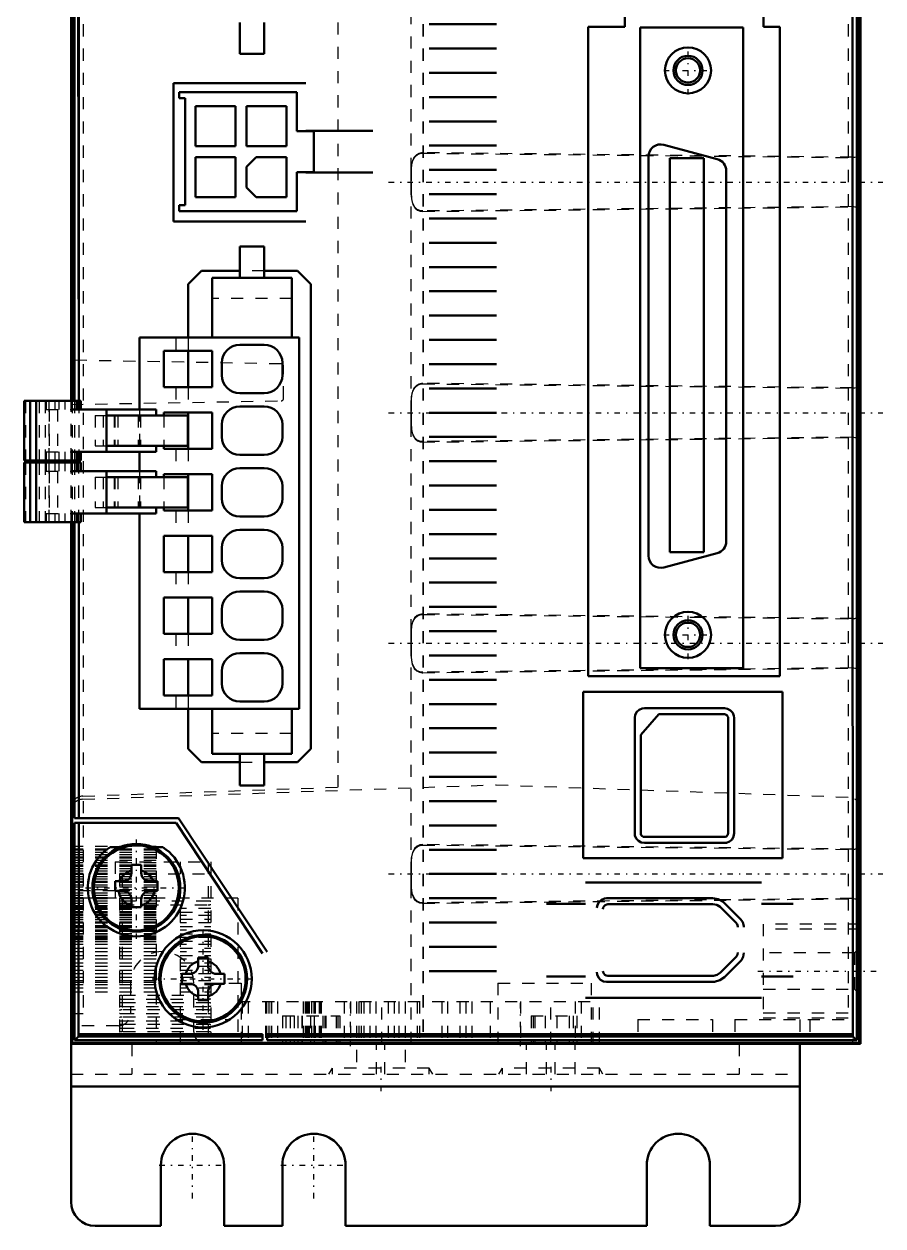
# Model space of a CAD drawing. Header units: millimetres. Extents: x 0 to 285, y 0 to 394.
# Drawn here: x 0 to 70.7, y 214.2 to 313.2 of the extents above; entities that cross this region are included whole.
import ezdxf

# ---------------------------------------------------------------- set-up
doc = ezdxf.new("R2010")
doc.units = ezdxf.units.MM
doc.linetypes.add('Center', pattern=[1.5, 0.45, -0.5, 0.05, -0.5])
doc.linetypes.add('Dashed', pattern=[2, 1, -1])
for name, color, linetype, lineweight in [('AM_4', 7, 'Continuous', 50), ('AM_6', 2, 'Continuous', 35), ('AM_7', 7, 'Center', 25), ('AM_9', 6, 'Dashed', 25)]:
    doc.layers.add(name, color=color, linetype=linetype, lineweight=lineweight)

# ---------------------------------------------------------------- blocks, each defined once
blk = doc.blocks.new('3_MCDLN35SF_0_in_MCDLN35SF_1100')
at = {"layer": 'AM_4'}
for p, q in [((3.866, 392.215), (3.866, 282.185)), ((3.962, 379.119), (3.962, 282.185)), ((4.162, 378.919), (4.162, 282.185)), ((4.347, 378.534), (4.518, 282.185)), ((68.57, 378.919), (68.57, 229.511)), ((68.77, 379.119), (68.77, 229.311)), ((68.866, 229.215), (68.866, 379.215)), ((60.886, 347.605), (60.886, 313.015)), ((49.466, 313.015), (49.466, 336.805)), ((4.517, 327.428), (4.517, 282.185)), ((68.216, 327.428), (68.216, 280.801)), ((17.771, 313.355), (17.771, 310.775)), ((19.771, 313.355), (19.771, 310.775)), ((33.346, 313.215), (38.886, 313.215)), ((46.436, 259.515), (46.436, 313.015)), ((46.436, 313.015), (49.466, 313.015)), ((50.716, 312.945), (50.716, 260.165)), ((59.216, 312.945), (50.716, 312.945)), ((59.216, 260.165), (59.216, 312.945)), ((60.886, 313.015), (62.236, 313.015)), ((62.236, 313.015), (62.236, 259.515)), ((38.886, 311.215), (33.346, 311.215)), ((19.771, 310.775), (17.771, 310.775)), ((33.346, 309.215), (38.886, 309.215)), ((12.316, 296.965), (12.316, 308.355)), ((12.316, 308.355), (23.206, 308.355)), ((22.466, 307.615), (12.766, 307.615)), ((12.766, 307.615), (12.766, 307.115)), ((12.766, 307.115), (13.266, 307.115)), ((13.266, 307.115), (13.266, 298.315)), ((22.466, 304.405), (22.466, 307.615)), ((38.886, 307.215), (33.346, 307.215)), ((14.116, 306.465), (14.116, 303.165)), ((17.416, 306.465), (14.116, 306.465)), ((17.416, 303.165), (17.416, 306.465)), ((18.316, 306.465), (18.316, 303.165)), ((21.616, 306.465), (18.316, 306.465)), ((21.616, 303.165), (21.616, 306.465)), ((33.346, 305.215), (38.886, 305.215)), ((23.866, 304.405), (22.466, 304.405)), ((23.206, 304.425), (28.706, 304.425)), ((23.866, 301.025), (23.866, 304.405)), ((14.116, 303.165), (17.416, 303.165)), ((18.316, 303.165), (21.616, 303.165)), ((38.886, 303.215), (33.346, 303.215)), ((57.075, 302.111), (52.675, 303.29)), ((14.116, 302.265), (14.116, 298.965)), ((17.416, 302.265), (14.116, 302.265)), ((17.416, 298.965), (17.416, 302.265)), ((19.116, 302.265), (18.316, 301.465)), ((21.616, 302.265), (19.116, 302.265)), ((21.616, 298.965), (21.616, 302.265)), ((51.416, 302.324), (51.416, 269.431)), ((53.166, 269.715), (53.166, 302.195)), ((53.166, 302.195), (55.966, 302.195)), ((55.966, 302.195), (55.966, 269.715)), ((18.316, 301.465), (18.316, 299.765)), ((22.466, 301.025), (23.866, 301.025)), ((22.466, 297.815), (22.466, 301.025)), ((33.346, 301.215), (38.886, 301.215)), ((57.816, 270.61), (57.816, 301.145)), ((28.706, 300.995), (23.206, 300.995)), ((18.316, 299.765), (19.116, 298.965)), ((38.886, 299.215), (33.346, 299.215)), ((13.266, 298.315), (12.766, 298.315)), ((12.766, 298.315), (12.766, 297.815)), ((14.116, 298.965), (17.416, 298.965)), ((19.116, 298.965), (21.616, 298.965)), ((12.766, 297.815), (22.466, 297.815)), ((33.346, 297.215), (38.886, 297.215)), ((23.206, 296.965), (12.316, 296.965)), ((38.886, 295.215), (33.346, 295.215)), ((19.771, 294.915), (17.771, 294.915)), ((17.771, 294.915), (17.771, 292.315)), ((19.771, 294.915), (19.771, 292.315)), ((33.346, 293.215), (38.886, 293.215)), ((14.616, 292.915), (13.516, 291.815)), ((17.771, 292.915), (14.616, 292.915)), ((22.046, 292.315), (15.496, 292.315)), ((15.496, 292.315), (15.496, 287.415)), ((22.516, 292.915), (19.771, 292.915)), ((22.046, 292.315), (22.046, 287.415)), ((23.616, 291.815), (22.516, 292.915)), ((13.516, 291.815), (13.516, 287.415)), ((23.616, 253.515), (23.616, 291.815)), ((38.886, 291.215), (33.346, 291.215)), ((33.346, 289.215), (38.886, 289.215)), ((22.646, 287.415), (9.496, 287.415)), ((9.496, 287.415), (9.496, 281.485)), ((22.646, 256.815), (22.646, 287.415)), ((38.886, 287.215), (33.346, 287.215)), ((15.496, 286.315), (11.496, 286.315)), ((11.496, 286.315), (11.496, 283.315)), ((13.516, 286.315), (13.516, 283.315)), ((15.496, 283.315), (15.496, 286.315)), ((19.771, 286.815), (17.771, 286.815)), ((16.271, 285.315), (16.271, 284.315)), ((21.271, 284.315), (21.271, 285.315)), ((33.346, 285.215), (38.886, 285.215)), ((11.496, 283.315), (15.496, 283.315)), ((38.886, 283.215), (33.346, 283.215)), ((17.771, 282.815), (19.771, 282.815)), ((0, 282.185), (0, 277.285)), ((0, 282.185), (4.665, 282.185)), ((0.017, 282.185), (0.017, 277.285)), ((0.506, 282.185), (0.506, 277.285)), ((0.994, 282.185), (0.994, 277.285)), ((3.908, 282.185), (3.908, 281.485)), ((3.908, 281.485), (10.884, 281.485)), ((4.358, 282.185), (4.358, 281.485)), ((4.458, 282.185), (4.458, 281.485)), ((4.665, 281.485), (4.665, 282.185)), ((6.799, 281.485), (6.799, 277.985)), ((10.884, 281.485), (10.884, 280.985)), ((15.496, 281.235), (11.496, 281.235)), ((11.496, 281.235), (11.496, 280.985)), ((13.516, 281.235), (13.516, 278.235)), ((15.496, 278.235), (15.496, 281.235)), ((19.771, 281.735), (17.771, 281.735)), ((6.799, 280.985), (13.496, 280.985)), ((13.496, 280.985), (13.496, 278.485)), ((13.496, 280.985), (13.496, 278.485)), ((16.271, 280.235), (16.271, 279.235)), ((21.271, 279.235), (21.271, 280.235)), ((33.346, 281.215), (38.886, 281.215)), ((68.216, 280.801), (68.241, 230.027)), ((6.799, 278.485), (13.496, 278.485)), ((10.884, 278.485), (10.884, 277.985)), ((11.496, 278.485), (11.496, 278.235)), ((38.886, 279.215), (33.346, 279.215)), ((0, 277.285), (4.665, 277.285)), ((3.866, 277.105), (3.866, 277.285)), ((3.908, 277.985), (10.884, 277.985)), ((3.908, 277.985), (3.908, 277.285)), ((3.962, 277.285), (3.962, 277.105)), ((4.162, 277.285), (4.162, 277.105)), ((4.358, 277.985), (4.358, 277.285)), ((4.458, 277.985), (4.458, 277.285)), ((4.516, 277.105), (4.516, 277.285)), ((4.665, 277.285), (4.665, 277.985)), ((9.496, 277.985), (9.496, 276.405)), ((11.496, 278.235), (15.496, 278.235)), ((17.771, 277.735), (19.771, 277.735)), ((0, 277.105), (0, 272.205)), ((0, 277.105), (4.665, 277.105)), ((0.017, 277.105), (0.017, 272.205)), ((0.506, 277.105), (0.506, 272.205)), ((0.994, 277.105), (0.994, 272.205)), ((3.908, 277.105), (3.908, 276.405)), ((3.908, 276.405), (10.884, 276.405)), ((4.358, 277.105), (4.358, 276.405)), ((4.458, 277.105), (4.458, 276.405)), ((4.665, 276.405), (4.665, 277.105)), ((6.799, 276.405), (6.799, 272.905)), ((10.884, 276.405), (10.884, 275.905)), ((19.771, 276.655), (17.771, 276.655)), ((33.346, 277.215), (38.886, 277.215)), ((6.799, 275.905), (13.496, 275.905)), ((11.496, 276.155), (11.496, 275.905)), ((15.496, 276.155), (11.496, 276.155)), ((13.496, 275.905), (13.496, 273.405)), ((13.496, 275.905), (13.496, 273.405)), ((13.516, 276.155), (13.516, 273.155)), ((15.496, 273.155), (15.496, 276.155)), ((16.271, 275.155), (16.271, 274.155)), ((21.271, 274.155), (21.271, 275.155)), ((38.886, 275.215), (33.346, 275.215)), ((6.799, 273.405), (13.496, 273.405)), ((10.884, 273.405), (10.884, 272.905)), ((11.496, 273.405), (11.496, 273.155)), ((3.908, 272.905), (10.884, 272.905)), ((3.908, 272.905), (3.908, 272.205)), ((4.358, 272.905), (4.358, 272.205)), ((4.458, 272.905), (4.458, 272.205)), ((4.665, 272.205), (4.665, 272.905)), ((9.496, 272.905), (9.496, 256.815)), ((11.496, 273.155), (15.496, 273.155)), ((17.771, 272.655), (19.771, 272.655)), ((33.346, 273.215), (38.886, 273.215)), ((0, 272.205), (4.665, 272.205)), ((3.866, 272.205), (3.866, 216.215)), ((3.962, 272.205), (3.962, 229.311)), ((4.162, 272.205), (4.162, 247.815)), ((4.503, 247.815), (4.514, 272.205)), ((19.771, 271.575), (17.771, 271.575)), ((15.496, 271.075), (11.496, 271.075)), ((11.496, 271.075), (11.496, 268.075)), ((13.516, 271.075), (13.516, 268.075)), ((15.496, 268.075), (15.496, 271.075)), ((38.886, 271.215), (33.346, 271.215)), ((16.271, 270.075), (16.271, 269.075)), ((21.271, 269.075), (21.271, 270.075)), ((52.675, 268.465), (57.075, 269.644)), ((55.966, 269.715), (53.166, 269.715)), ((33.346, 269.215), (38.886, 269.215)), ((11.496, 268.075), (15.496, 268.075)), ((17.771, 267.575), (19.771, 267.575)), ((19.771, 266.495), (17.771, 266.495)), ((38.886, 267.215), (33.346, 267.215)), ((15.496, 265.995), (11.496, 265.995)), ((11.496, 265.995), (11.496, 262.995)), ((13.516, 265.995), (13.516, 262.995)), ((15.496, 262.995), (15.496, 265.995)), ((16.271, 264.995), (16.271, 263.995)), ((21.271, 263.995), (21.271, 264.995)), ((33.346, 265.215), (38.886, 265.215)), ((11.496, 262.995), (15.496, 262.995)), ((17.771, 262.495), (19.771, 262.495)), ((38.886, 263.215), (33.346, 263.215)), ((19.771, 261.415), (17.771, 261.415)), ((15.496, 260.915), (11.496, 260.915)), ((11.496, 260.915), (11.496, 257.915)), ((13.516, 260.915), (13.516, 257.915)), ((15.496, 257.915), (15.496, 260.915)), ((33.346, 261.215), (38.886, 261.215)), ((16.271, 259.915), (16.271, 258.915)), ((21.271, 258.915), (21.271, 259.915)), ((62.236, 259.515), (46.436, 259.515)), ((50.716, 260.165), (59.216, 260.165)), ((38.886, 259.215), (33.346, 259.215)), ((11.496, 257.915), (15.496, 257.915)), ((46.046, 244.515), (46.046, 258.215)), ((46.046, 258.215), (62.436, 258.215)), ((62.436, 258.215), (62.436, 244.515)), ((9.496, 256.815), (22.646, 256.815)), ((13.516, 256.815), (13.516, 253.515)), ((15.496, 256.815), (15.496, 253.115)), ((17.771, 257.415), (19.771, 257.415)), ((22.046, 256.815), (22.046, 253.115)), ((33.346, 257.215), (38.886, 257.215)), ((51.076, 256.865), (57.666, 256.865)), ((50.276, 246.565), (50.276, 256.065)), ((50.776, 254.665), (52.276, 256.365)), ((52.276, 256.365), (57.666, 256.365)), ((57.966, 256.065), (57.966, 246.565)), ((58.466, 256.065), (58.466, 246.565)), ((38.886, 255.215), (33.346, 255.215)), ((50.776, 246.565), (50.776, 254.665)), ((13.516, 253.515), (14.616, 252.415)), ((22.516, 252.415), (23.616, 253.515)), ((22.046, 253.115), (15.496, 253.115)), ((17.771, 253.115), (17.771, 250.515)), ((19.771, 253.115), (19.771, 250.515)), ((33.346, 253.215), (38.886, 253.215)), ((14.616, 252.415), (17.771, 252.415)), ((19.771, 252.415), (22.516, 252.415)), ((38.886, 251.215), (33.346, 251.215)), ((19.771, 250.515), (17.771, 250.515)), ((33.346, 249.215), (38.886, 249.215)), ((4.162, 247.815), (12.726, 247.815)), ((20.026, 236.785), (12.726, 247.815)), ((12.511, 247.415), (4.162, 247.415)), ((4.162, 247.415), (4.162, 229.511)), ((4.491, 230.027), (4.503, 247.415)), ((12.511, 247.415), (19.626, 236.664)), ((38.886, 247.215), (33.346, 247.215)), ((57.666, 246.265), (51.076, 246.265)), ((57.666, 245.765), (51.076, 245.765)), ((7.902, 245.426), (7.077, 245.426)), ((11.415, 245.426), (10.591, 245.426)), ((33.346, 245.215), (38.886, 245.215)), ((8.846, 243.965), (8.846, 243.315)), ((8.846, 243.965), (9.646, 243.965)), ((9.646, 243.315), (9.646, 243.965)), ((62.436, 244.515), (46.046, 244.515)), ((8.146, 242.615), (7.496, 242.615)), ((7.496, 241.815), (7.496, 242.615)), ((10.996, 242.615), (10.346, 242.615)), ((10.996, 242.615), (10.996, 241.815)), ((38.886, 243.215), (33.346, 243.215)), ((7.496, 241.815), (8.146, 241.815)), ((10.346, 241.815), (10.996, 241.815)), ((46.216, 242.515), (60.716, 242.515)), ((8.846, 241.115), (8.846, 240.465)), ((9.646, 240.465), (9.646, 241.115)), ((33.346, 241.215), (38.886, 241.215)), ((43.016, 240.765), (46.216, 240.765)), ((47.966, 241.215), (56.686, 241.215)), ((48.066, 240.715), (56.698, 240.715)), ((57.676, 240.805), (58.988, 239.493)), ((60.716, 240.765), (63.316, 240.765)), ((9.646, 240.465), (8.846, 240.465)), ((57.405, 240.422), (58.605, 239.222)), ((38.886, 239.215), (33.346, 239.215)), ((33.346, 237.215), (38.886, 237.215)), ((14.346, 236.325), (14.346, 235.675)), ((14.346, 236.325), (15.146, 236.325)), ((15.146, 235.675), (15.146, 236.325)), ((58.605, 236.361), (57.352, 235.108)), ((58.988, 236.036), (57.676, 234.725)), ((13.646, 234.975), (12.996, 234.975)), ((12.996, 234.175), (12.996, 234.975)), ((16.496, 234.975), (15.846, 234.975)), ((16.496, 234.975), (16.496, 234.175)), ((38.886, 235.215), (33.346, 235.215)), ((46.216, 234.765), (43.016, 234.765)), ((56.645, 234.815), (48.066, 234.815)), ((63.316, 234.765), (60.716, 234.765)), ((12.996, 234.175), (13.646, 234.175)), ((15.846, 234.175), (16.496, 234.175)), ((56.686, 234.315), (47.966, 234.315)), ((14.346, 233.475), (14.346, 232.825)), ((15.146, 232.825), (14.346, 232.825)), ((15.146, 232.825), (15.146, 233.475)), ((60.716, 233.015), (46.216, 233.015)), ((3.866, 231.715), (3.945, 231.715)), ((3.945, 231.715), (3.945, 229.293)), ((4.162, 229.511), (4.488, 229.836)), ((19.626, 229.836), (4.488, 229.836)), ((19.626, 230.027), (4.491, 230.027)), ((19.626, 230.027), (19.626, 229.511)), ((20.026, 229.511), (20.026, 230.027)), ((68.241, 230.027), (20.026, 230.027)), ((68.245, 229.836), (20.026, 229.836)), ((68.245, 229.836), (68.57, 229.511)), ((68.866, 229.215), (3.866, 229.215)), ((3.945, 229.293), (3.962, 229.311)), ((63.866, 229.293), (3.945, 229.293)), ((68.77, 229.311), (3.962, 229.311)), ((19.626, 229.511), (4.162, 229.511)), ((68.57, 229.511), (20.026, 229.511)), ((63.866, 229.293), (63.866, 216.215)), ((68.77, 229.311), (68.866, 229.215)), ((63.866, 225.715), (3.866, 225.715)), ((11.266, 214.215), (11.266, 219.215)), ((16.466, 219.215), (16.466, 214.215)), ((21.266, 214.215), (21.266, 219.215)), ((26.466, 219.215), (26.466, 214.215)), ((51.266, 214.215), (51.266, 219.215)), ((56.466, 219.215), (56.466, 214.215)), ((11.266, 214.215), (5.866, 214.215)), ((21.266, 214.215), (16.466, 214.215)), ((51.266, 214.215), (26.466, 214.215)), ((61.866, 214.215), (56.466, 214.215))]:
    blk.add_line(p, q, dxfattribs=at)
for points in [[(50.276, 256.065), (50.321, 256.329), (50.452, 256.565), (50.652, 256.743), (50.901, 256.845), (51.076, 256.865)], [(57.666, 256.865), (57.931, 256.82), (58.166, 256.689), (58.344, 256.489), (58.447, 256.241), (58.466, 256.065)], [(57.666, 256.365), (57.766, 256.348), (57.854, 256.299), (57.921, 256.224), (57.959, 256.131), (57.966, 256.065)], [(51.076, 245.765), (50.812, 245.81), (50.577, 245.94), (50.398, 246.14), (50.296, 246.389), (50.276, 246.565)], [(51.076, 246.265), (50.977, 246.282), (50.889, 246.33), (50.822, 246.405), (50.784, 246.499), (50.776, 246.565)], [(57.966, 246.565), (57.949, 246.465), (57.9, 246.377), (57.825, 246.31), (57.732, 246.272), (57.666, 246.265)], [(58.466, 246.565), (58.421, 246.3), (58.291, 246.065), (58.09, 245.886), (57.841, 245.784), (57.666, 245.765)], [(47.166, 240.415), (47.211, 240.68), (47.342, 240.915), (47.543, 241.093), (47.791, 241.195), (47.966, 241.215)], [(47.666, 240.315), (47.689, 240.447), (47.754, 240.565), (47.854, 240.654), (47.979, 240.705), (48.066, 240.715)], [(56.686, 241.215), (57.15, 241.136), (57.56, 240.908), (57.676, 240.805)], [(56.698, 240.715), (57.029, 240.658), (57.322, 240.496), (57.405, 240.422)], [(58.605, 239.222), (58.712, 239.071), (58.763, 238.893), (58.766, 238.833)], [(58.988, 239.493), (59.173, 239.233), (59.26, 238.926), (59.266, 238.821)], [(58.766, 236.75), (58.735, 236.567), (58.646, 236.406), (58.605, 236.361)], [(59.266, 236.708), (59.213, 236.393), (59.058, 236.114), (58.988, 236.036)], [(47.966, 234.315), (47.702, 234.36), (47.467, 234.49), (47.288, 234.69), (47.186, 234.938), (47.166, 235.115)], [(48.066, 234.815), (47.934, 234.837), (47.817, 234.902), (47.727, 235.002), (47.676, 235.126), (47.666, 235.215)], [(57.352, 235.108), (57.078, 234.913), (56.756, 234.821), (56.645, 234.815)], [(57.676, 234.725), (57.293, 234.453), (56.841, 234.323), (56.686, 234.315)], [(4.488, 229.836), (4.488, 229.837), (4.488, 229.84), (4.489, 229.844), (4.489, 229.849), (4.489, 229.856), (4.49, 229.865), (4.49, 229.874), (4.49, 229.885), (4.49, 229.897), (4.49, 229.91), (4.491, 229.924), (4.491, 229.939), (4.491, 229.955), (4.491, 229.971), (4.491, 229.988), (4.491, 230.005), (4.491, 230.022), (4.491, 230.027)], [(68.241, 230.027), (68.241, 230.01), (68.241, 229.993), (68.241, 229.976), (68.241, 229.96), (68.242, 229.944), (68.242, 229.929), (68.242, 229.914), (68.242, 229.901), (68.242, 229.889), (68.243, 229.878), (68.243, 229.868), (68.243, 229.859), (68.243, 229.851), (68.244, 229.845), (68.244, 229.841), (68.244, 229.838), (68.245, 229.836), (68.245, 229.836)]]:
    blk.add_lwpolyline(points, dxfattribs=at)
for centre, radius in [((54.666, 309.415), 1.9), ((54.666, 309.415), 1.2), ((54.666, 309.415), 1), ((54.666, 262.915), 1.9), ((54.666, 262.915), 1.2), ((54.666, 262.915), 1), ((9.246, 242.065), 3.62), ((9.246, 242.065), 3.5), ((14.746, 234.575), 4), ((14.746, 234.575), 3.62), ((14.746, 234.575), 3.5)]:
    blk.add_circle(centre, radius, dxfattribs=at)
for centre, radius, start, end in [((52.416, 302.324), 1, 75, 180), ((56.816, 301.145), 1, 0, 75), ((17.771, 285.315), 1.5, 90, 180), ((19.771, 285.315), 1.5, 0, 90), ((17.771, 284.315), 1.5, 180, 270), ((19.771, 284.315), 1.5, 270, 0), ((17.771, 280.235), 1.5, 90, 180), ((19.771, 280.235), 1.5, 0, 90), ((17.771, 279.235), 1.5, 180, 270), ((19.771, 279.235), 1.5, 270, 0), ((17.771, 275.155), 1.5, 90, 180), ((19.771, 275.155), 1.5, 0, 90), ((17.771, 274.155), 1.5, 180, 270), ((19.771, 274.155), 1.5, 270, 0), ((17.771, 270.075), 1.5, 90, 180), ((19.771, 270.075), 1.5, 0, 90), ((56.816, 270.61), 1, 285, 0), ((52.416, 269.431), 1, 180, 285), ((17.771, 269.075), 1.5, 180, 270), ((19.771, 269.075), 1.5, 270, 0), ((17.771, 264.995), 1.5, 90, 180), ((19.771, 264.995), 1.5, 0, 90), ((17.771, 263.995), 1.5, 180, 270), ((19.771, 263.995), 1.5, 270, 0), ((17.771, 259.915), 1.5, 90, 180), ((19.771, 259.915), 1.5, 0, 90), ((17.771, 258.915), 1.5, 180, 270), ((19.771, 258.915), 1.5, 270, 0), ((9.246, 242.065), 4, 122.83384, 57.16616), ((9.246, 242.065), 1.5, 105.46601, 158.48981), ((8.146, 243.315), 0.7, 270, 0), ((9.246, 242.065), 1.5, 21.51019, 74.53399), ((10.346, 243.315), 0.7, 180, 270), ((9.246, 242.065), 1.5, 189.59407, 254.53399), ((8.146, 241.115), 0.7, 0, 90), ((10.346, 241.115), 0.7, 90, 180), ((9.246, 242.065), 1.5, 285.46601, 350.40593), ((14.746, 234.575), 1.5, 105.46601, 164.53399), ((13.646, 235.675), 0.7, 270, 0), ((14.746, 234.575), 1.5, 15.46601, 74.53399), ((15.846, 235.675), 0.7, 180, 270), ((14.746, 234.575), 1.5, 195.46601, 254.53399), ((13.646, 233.475), 0.7, 0, 90), ((15.846, 233.475), 0.7, 90, 180), ((14.746, 234.575), 1.5, 285.46601, 344.53399), ((13.866, 219.215), 2.6, 0, 180), ((23.866, 219.215), 2.6, 0, 180), ((53.866, 219.215), 2.6, 0, 180), ((5.866, 216.215), 2, 180, 270), ((61.866, 216.215), 2, 270, 0)]:
    blk.add_arc(centre, radius, start, end, dxfattribs=at)
at = {"layer": 'AM_7'}
for p, q in [((54.666, 307.42), (54.666, 311.41)), ((52.671, 309.415), (56.661, 309.415)), ((30.016, 300.215), (70.716, 300.215)), ((30.016, 281.215), (70.716, 281.215)), ((54.666, 260.92), (54.666, 264.91)), ((52.671, 262.915), (56.661, 262.915)), ((30.016, 262.215), (70.716, 262.215)), ((9.246, 237.865), (9.246, 246.265)), ((30.016, 243.215), (70.716, 243.215)), ((5.046, 242.065), (13.446, 242.065)), ((14.746, 230.375), (14.746, 238.775)), ((60.416, 235.215), (70.316, 235.215)), ((10.546, 234.575), (18.946, 234.575)), ((26.866, 229.04), (26.866, 232.89)), ((40.866, 229.04), (40.866, 232.89)), ((29.366, 227.315), (29.366, 225.115)), ((43.366, 227.315), (43.366, 225.115)), ((13.866, 216.485), (13.866, 221.945)), ((23.866, 216.485), (23.866, 221.945)), ((11.136, 219.215), (16.596, 219.215)), ((21.136, 219.215), (26.596, 219.215))]:
    blk.add_line(p, q, dxfattribs=at)
at = {"layer": 'AM_9'}
for p, q in [((31.866, 229.215), (31.866, 379.215)), ((32.823, 379.215), (32.823, 229.215)), ((32.866, 379.215), (32.866, 229.215)), ((4.866, 377.215), (4.866, 231.715)), ((67.866, 377.215), (67.866, 231.215)), ((68.197, 371.643), (68.197, 229.215)), ((25.866, 250.363), (25.866, 371.175)), ((68.197, 302.258), (32.823, 302.633)), ((32.823, 302.594), (68.197, 302.239)), ((68.197, 298.19), (32.823, 297.835)), ((32.823, 297.796), (68.197, 298.172)), ((19.771, 292.915), (17.771, 292.915)), ((22.046, 290.636), (15.496, 290.636)), ((12.496, 287.415), (12.496, 286.315)), ((13.516, 287.415), (13.516, 286.315)), ((21.17, 285.235), (3.866, 285.537)), ((21.366, 282.394), (21.366, 285.035)), ((12.496, 283.315), (12.496, 281.235)), ((13.516, 283.315), (13.516, 281.235)), ((68.197, 283.258), (32.823, 283.633)), ((32.823, 283.594), (68.197, 283.239)), ((0.118, 282.185), (0.118, 277.285)), ((1.233, 282.185), (1.233, 277.285)), ((1.726, 282.185), (1.726, 277.285)), ((1.807, 282.185), (1.807, 281.485)), ((1.807, 281.485), (3.908, 281.485)), ((2.08, 277.285), (2.08, 282.185)), ((2.08, 281.485), (2.08, 277.985)), ((2.536, 282.185), (2.536, 281.485)), ((2.742, 281.485), (2.742, 277.985)), ((2.865, 282.185), (2.865, 281.485)), ((3.358, 282.185), (3.358, 281.485)), ((3.866, 281.892), (21.17, 282.194)), ((3.866, 277.285), (3.866, 282.185)), ((3.962, 282.185), (3.962, 277.285)), ((4.162, 282.185), (4.162, 277.285)), ((4.518, 282.185), (4.516, 277.285)), ((4.517, 282.185), (4.517, 280.801)), ((4.634, 282.185), (4.634, 281.485)), ((9.496, 281.485), (9.496, 277.985)), ((5.862, 280.985), (5.862, 278.485)), ((5.862, 280.985), (6.799, 280.985)), ((6.524, 280.985), (6.524, 278.485)), ((7.42, 280.985), (7.42, 278.485)), ((7.464, 280.985), (7.464, 278.485)), ((7.714, 280.985), (7.714, 278.485)), ((9.386, 280.985), (9.386, 278.485)), ((9.584, 280.985), (9.584, 278.485)), ((11.496, 280.985), (11.496, 278.485)), ((5.862, 278.485), (6.799, 278.485)), ((68.197, 279.19), (32.823, 278.835)), ((32.823, 278.796), (68.197, 279.172)), ((1.807, 277.985), (1.807, 277.285)), ((1.807, 277.985), (3.908, 277.985)), ((2.536, 277.985), (2.536, 277.285)), ((2.865, 277.985), (2.865, 277.285)), ((3.358, 277.985), (3.358, 277.285)), ((4.634, 277.985), (4.634, 277.285)), ((12.496, 278.235), (12.496, 276.155)), ((13.516, 278.235), (13.516, 276.155)), ((0.118, 277.105), (0.118, 272.205)), ((1.233, 277.105), (1.233, 272.205)), ((1.726, 277.105), (1.726, 272.205)), ((1.807, 277.105), (1.807, 276.405)), ((1.807, 276.405), (3.908, 276.405)), ((2.08, 272.205), (2.08, 277.105)), ((2.08, 276.405), (2.08, 272.905)), ((2.536, 277.105), (2.536, 276.405)), ((2.742, 276.405), (2.742, 272.905)), ((2.865, 277.105), (2.865, 276.405)), ((3.358, 277.105), (3.358, 276.405)), ((3.866, 272.205), (3.866, 277.105)), ((3.962, 277.105), (3.962, 272.205)), ((4.162, 277.105), (4.162, 272.205)), ((4.514, 272.205), (4.516, 277.105)), ((4.634, 277.105), (4.634, 276.405)), ((9.496, 276.405), (9.496, 272.905)), ((5.862, 275.905), (5.862, 273.405)), ((5.862, 275.905), (6.799, 275.905)), ((6.524, 275.905), (6.524, 273.405)), ((7.42, 275.905), (7.42, 273.405)), ((7.464, 275.905), (7.464, 273.405)), ((7.714, 275.905), (7.714, 273.405)), ((9.386, 275.905), (9.386, 273.405)), ((9.584, 275.905), (9.584, 273.405)), ((11.496, 275.905), (11.496, 273.405)), ((5.862, 273.405), (6.799, 273.405)), ((1.807, 272.905), (1.807, 272.205)), ((1.807, 272.905), (3.908, 272.905)), ((2.536, 272.905), (2.536, 272.205)), ((2.865, 272.905), (2.865, 272.205)), ((3.358, 272.905), (3.358, 272.205)), ((4.634, 272.905), (4.634, 272.205)), ((12.496, 273.155), (12.496, 271.075)), ((13.516, 273.155), (13.516, 271.075)), ((12.496, 268.075), (12.496, 265.995)), ((13.516, 268.075), (13.516, 265.995)), ((68.197, 264.258), (32.823, 264.633)), ((32.823, 264.594), (68.197, 264.239)), ((12.496, 262.995), (12.496, 260.915)), ((13.516, 262.995), (13.516, 260.915)), ((68.197, 260.19), (32.823, 259.835)), ((32.823, 259.796), (68.197, 260.172)), ((12.496, 257.915), (12.496, 256.815)), ((13.516, 257.915), (13.516, 256.815)), ((22.046, 254.793), (15.496, 254.793)), ((17.771, 252.415), (19.771, 252.415)), ((4.831, 249.366), (38.866, 250.555)), ((38.866, 250.555), (67.901, 249.541)), ((4.831, 249.628), (25.866, 250.363)), ((68.197, 245.258), (32.823, 245.633)), ((32.823, 245.594), (68.197, 245.239)), ((10.866, 245.466), (3.866, 245.466)), ((10.866, 245.463), (3.866, 245.463)), ((10.866, 245.266), (3.866, 245.266)), ((10.866, 245.181), (3.866, 245.181)), ((10.866, 244.984), (3.866, 244.984)), ((10.866, 244.796), (3.866, 244.796)), ((10.866, 244.793), (3.866, 244.793)), ((10.866, 244.596), (3.866, 244.596)), ((10.866, 245.466), (10.866, 229.215)), ((10.866, 244.511), (3.866, 244.511)), ((10.866, 244.314), (3.866, 244.314)), ((10.866, 244.126), (3.866, 244.126)), ((10.866, 244.123), (3.866, 244.123)), ((10.866, 243.926), (3.866, 243.926)), ((10.866, 243.841), (3.866, 243.841)), ((10.866, 243.644), (3.866, 243.644)), ((7.506, 244.215), (7.506, 242.64)), ((7.506, 244.215), (15.366, 244.215)), ((12.866, 244.215), (12.866, 229.215)), ((15.166, 244.215), (15.166, 236.344)), ((15.366, 244.215), (15.366, 229.947)), ((10.866, 243.456), (3.866, 243.456)), ((10.866, 243.453), (3.866, 243.453)), ((10.866, 243.256), (3.866, 243.256)), ((10.866, 243.171), (3.866, 243.171)), ((10.866, 242.974), (3.866, 242.974)), ((10.866, 242.786), (3.866, 242.786)), ((10.866, 242.783), (3.866, 242.783)), ((7.866, 243.215), (15.366, 243.215)), ((7.866, 243.215), (7.866, 229.947)), ((8.066, 243.215), (8.066, 229.917)), ((10.866, 242.586), (3.866, 242.586)), ((10.866, 242.501), (3.866, 242.501)), ((10.866, 242.304), (3.866, 242.304)), ((10.866, 242.116), (3.866, 242.116)), ((10.866, 242.113), (3.866, 242.113)), ((10.866, 241.916), (3.866, 241.916)), ((7.474, 241.831), (3.866, 241.831)), ((10.866, 241.634), (3.866, 241.634)), ((7.506, 241.789), (7.506, 241.215)), ((10.703, 241.831), (7.789, 241.831)), ((10.866, 241.446), (3.866, 241.446)), ((10.866, 241.443), (3.866, 241.443)), ((10.866, 241.246), (3.866, 241.246)), ((17.609, 241.215), (3.866, 241.215)), ((10.866, 241.161), (3.866, 241.161)), ((10.866, 240.964), (3.866, 240.964)), ((10.866, 240.776), (3.866, 240.776)), ((10.866, 240.773), (3.866, 240.773)), ((15.166, 240.976), (8.066, 240.976)), ((8.066, 240.678), (15.166, 240.678)), ((17.609, 241.215), (17.609, 229.215)), ((68.197, 241.19), (32.823, 240.835)), ((32.823, 240.796), (68.197, 241.172)), ((10.866, 240.576), (3.866, 240.576)), ((8.839, 240.491), (3.866, 240.491)), ((10.866, 240.379), (3.866, 240.379)), ((10.866, 240.294), (3.866, 240.294)), ((10.866, 240.106), (3.866, 240.106)), ((10.866, 240.103), (3.866, 240.103)), ((3.866, 240.08), (10.866, 240.08)), ((10.866, 239.906), (3.866, 239.906)), ((10.866, 239.821), (3.866, 239.821)), ((10.866, 239.781), (3.866, 239.781)), ((10.866, 240.491), (9.654, 240.491)), ((15.366, 240.379), (12.866, 240.379)), ((12.866, 240.08), (15.366, 240.08)), ((15.366, 239.781), (12.866, 239.781)), ((10.866, 239.624), (3.866, 239.624)), ((3.866, 239.482), (10.866, 239.482)), ((10.866, 239.436), (3.866, 239.436)), ((10.866, 239.433), (3.866, 239.433)), ((10.866, 239.236), (3.866, 239.236)), ((10.866, 239.183), (3.866, 239.183)), ((10.866, 239.151), (3.866, 239.151)), ((10.866, 238.954), (3.866, 238.954)), ((3.866, 238.884), (10.866, 238.884)), ((10.866, 238.766), (3.866, 238.766)), ((10.866, 238.763), (3.866, 238.763)), ((12.866, 239.482), (15.366, 239.482)), ((15.366, 239.183), (12.866, 239.183)), ((12.866, 238.884), (15.366, 238.884)), ((68.866, 239.08), (60.866, 239.08)), ((60.866, 239.08), (60.866, 231.35)), ((68.866, 238.665), (60.866, 238.665)), ((10.866, 238.585), (3.866, 238.585)), ((10.866, 238.566), (3.866, 238.566)), ((10.866, 238.481), (3.866, 238.481)), ((3.866, 238.286), (10.866, 238.286)), ((10.866, 238.284), (3.866, 238.284)), ((10.866, 238.096), (3.866, 238.096)), ((10.866, 238.093), (3.866, 238.093)), ((10.866, 237.987), (3.866, 237.987)), ((10.866, 237.896), (3.866, 237.896)), ((10.866, 237.811), (3.866, 237.811)), ((3.866, 237.688), (10.866, 237.688)), ((15.366, 238.585), (12.866, 238.585)), ((12.866, 238.286), (15.366, 238.286)), ((15.366, 237.987), (12.866, 237.987)), ((12.866, 237.688), (15.366, 237.688)), ((10.866, 237.614), (3.866, 237.614)), ((10.866, 237.39), (3.866, 237.39)), ((3.866, 237.091), (10.866, 237.091)), ((10.866, 236.792), (3.866, 236.792)), ((15.366, 237.39), (12.866, 237.39)), ((12.866, 237.091), (15.366, 237.091)), ((15.366, 236.792), (12.866, 236.792)), ((68.366, 236.715), (60.866, 236.715)), ((68.866, 237.215), (68.366, 236.715)), ((68.366, 236.715), (68.366, 233.715)), ((3.866, 236.493), (10.866, 236.493)), ((10.866, 236.194), (3.866, 236.194)), ((3.866, 235.895), (10.866, 235.895)), ((12.866, 236.493), (15.366, 236.493)), ((15.366, 236.194), (12.866, 236.194)), ((12.866, 235.895), (15.366, 235.895)), ((15.166, 236.001), (15.166, 233.148)), ((10.866, 235.596), (3.866, 235.596)), ((3.866, 235.297), (10.866, 235.297)), ((10.866, 234.998), (3.866, 234.998)), ((3.866, 234.699), (10.866, 234.699)), ((15.366, 235.596), (12.866, 235.596)), ((12.866, 235.297), (15.366, 235.297)), ((12.982, 234.998), (12.866, 234.998)), ((12.866, 234.699), (15.366, 234.699)), ((15.366, 234.998), (13.315, 234.998)), ((10.866, 234.401), (3.866, 234.401)), ((10.866, 234.275), (3.866, 234.275)), ((3.866, 234.102), (10.866, 234.102)), ((10.866, 233.803), (3.866, 233.803)), ((8.766, 234.215), (8.766, 231.715)), ((15.366, 234.401), (12.866, 234.401)), ((12.866, 234.215), (17.866, 234.215)), ((12.866, 234.102), (15.366, 234.102)), ((15.366, 233.803), (12.866, 233.803)), ((13.966, 230.215), (13.966, 234.215)), ((17.866, 234.215), (17.866, 229.215)), ((39.016, 234.215), (46.706, 234.215)), ((39.016, 234.215), (39.016, 229.215)), ((46.706, 234.215), (46.706, 229.215)), ((60.866, 233.715), (68.366, 233.715)), ((68.366, 233.715), (68.866, 233.215)), ((3.866, 233.504), (10.866, 233.504)), ((15.166, 233.205), (8.066, 233.205)), ((8.066, 232.906), (15.166, 232.906)), ((12.866, 233.504), (15.366, 233.504)), ((15.166, 232.806), (15.166, 229.917)), ((17.609, 232.715), (47.366, 232.715)), ((17.966, 232.715), (17.966, 229.215)), ((18.449, 232.715), (18.449, 229.215)), ((19.866, 232.715), (19.866, 229.215)), ((19.966, 232.715), (19.966, 229.215)), ((20.166, 232.715), (20.166, 229.215)), ((20.349, 232.715), (20.349, 229.215)), ((20.366, 232.715), (20.366, 229.215)), ((20.866, 232.715), (20.866, 229.215)), ((22.984, 232.715), (22.984, 229.215)), ((23.001, 232.715), (23.001, 229.215)), ((23.166, 232.715), (23.166, 229.215)), ((23.266, 232.715), (23.266, 229.215)), ((23.273, 232.715), (23.273, 229.215)), ((23.277, 232.715), (23.277, 229.215)), ((23.366, 232.715), (23.366, 229.215)), ((23.466, 232.715), (23.466, 229.215)), ((23.666, 232.715), (23.666, 229.215)), ((23.866, 232.715), (23.866, 229.215)), ((23.966, 232.715), (23.966, 229.215)), ((24.286, 232.715), (24.286, 229.215)), ((24.366, 232.715), (24.366, 229.215)), ((24.466, 232.715), (24.466, 229.215)), ((26.366, 232.715), (26.366, 229.215)), ((26.866, 232.715), (26.866, 229.215)), ((27.366, 232.715), (27.366, 226.715)), ((27.559, 232.715), (27.559, 229.215)), ((27.566, 232.715), (27.566, 229.215)), ((27.766, 232.715), (27.766, 229.215)), ((27.966, 232.715), (27.966, 229.215)), ((28.466, 232.715), (28.466, 229.215)), ((28.966, 232.715), (28.966, 229.215)), ((29.446, 229.215), (29.446, 232.715)), ((29.966, 232.715), (29.966, 229.215)), ((30.466, 232.715), (30.466, 229.215)), ((30.866, 232.715), (30.866, 229.215)), ((31.366, 232.715), (31.366, 226.715)), ((32.366, 232.715), (32.366, 229.215)), ((32.559, 232.715), (32.559, 229.215)), ((34.384, 232.715), (34.384, 229.215)), ((34.866, 232.715), (34.866, 229.215)), ((35.866, 232.715), (35.866, 229.215)), ((36.366, 232.715), (36.366, 229.215)), ((36.866, 232.715), (36.866, 229.215)), ((38.366, 232.715), (38.366, 229.215)), ((40.866, 232.715), (40.866, 229.215)), ((43.366, 229.215), (43.366, 232.715)), ((45.384, 232.715), (45.384, 229.215)), ((45.866, 232.715), (45.866, 229.215)), ((46.866, 229.215), (46.866, 232.715)), ((47.366, 229.215), (47.366, 232.715)), ((3.945, 231.715), (4.866, 231.715)), ((15.166, 232.607), (8.066, 232.607)), ((8.066, 232.308), (15.166, 232.308)), ((15.166, 232.009), (8.066, 232.009)), ((8.066, 231.71), (15.166, 231.71)), ((60.866, 231.765), (68.866, 231.765)), ((15.166, 231.412), (8.066, 231.412)), ((8.066, 231.113), (15.166, 231.113)), ((15.166, 230.814), (8.066, 230.814)), ((12.561, 231.224), (16.932, 231.224)), ((21.266, 231.515), (21.266, 229.215)), ((21.266, 231.515), (26.006, 231.515)), ((21.566, 231.515), (21.566, 229.215)), ((21.906, 231.515), (21.906, 229.215)), ((22.236, 231.515), (22.236, 229.215)), ((22.536, 231.515), (22.536, 229.215)), ((22.876, 231.515), (22.876, 229.215)), ((22.906, 231.515), (22.906, 229.215)), ((23.596, 231.515), (23.596, 229.215)), ((23.876, 231.515), (23.876, 229.215)), ((24.596, 231.515), (24.596, 229.215)), ((24.766, 231.515), (24.766, 229.215)), ((24.836, 231.515), (24.836, 229.215)), ((25.706, 231.515), (25.706, 229.215)), ((25.836, 231.515), (25.836, 229.215)), ((26.006, 231.515), (26.006, 229.215)), ((41.746, 231.515), (41.746, 229.215)), ((41.746, 231.515), (45.516, 231.515)), ((41.916, 231.515), (41.916, 229.215)), ((42.046, 231.515), (42.046, 229.215)), ((42.916, 231.515), (42.916, 229.215)), ((43.876, 231.515), (43.876, 229.215)), ((44.876, 231.515), (44.876, 229.215)), ((45.216, 231.515), (45.216, 229.215)), ((45.516, 231.515), (45.516, 229.215)), ((50.526, 231.215), (56.696, 231.215)), ((50.526, 231.215), (50.526, 229.215)), ((56.696, 231.215), (56.696, 229.215)), ((58.526, 231.215), (58.526, 229.215)), ((58.526, 231.215), (67.866, 231.215)), ((60.866, 231.35), (68.866, 231.35)), ((63.866, 231.215), (63.866, 229.293)), ((64.696, 231.215), (64.696, 229.215)), ((7.766, 230.715), (3.866, 230.715)), ((8.066, 230.515), (15.166, 230.515)), ((15.166, 230.216), (8.066, 230.216)), ((8.066, 229.917), (15.166, 229.917)), ((8.866, 229.215), (8.866, 226.715)), ((29.016, 226.715), (29.016, 229.215)), ((29.716, 226.715), (29.716, 229.215)), ((41.366, 226.715), (41.366, 229.215)), ((43.016, 226.715), (43.016, 229.215)), ((43.716, 226.715), (43.716, 229.215)), ((45.366, 226.715), (45.366, 229.215)), ((58.876, 229.215), (58.876, 226.715)), ((25.366, 227.215), (25.066, 226.715)), ((25.366, 227.215), (25.366, 226.715)), ((33.366, 227.215), (25.366, 227.215)), ((33.366, 226.715), (33.366, 227.215)), ((33.666, 226.715), (33.366, 227.215)), ((39.366, 227.215), (39.066, 226.715)), ((39.366, 227.215), (39.366, 226.715)), ((47.366, 227.215), (39.366, 227.215)), ((47.366, 226.715), (47.366, 227.215)), ((47.666, 226.715), (47.366, 227.215)), ((3.866, 226.715), (63.866, 226.715))]:
    blk.add_line(p, q, dxfattribs=at)
for points in [[(32.823, 302.633), (32.717, 302.628), (32.492, 302.573), (32.301, 302.465), (32.099, 302.235), (31.939, 301.798), (31.886, 301.387), (31.869, 300.943), (31.866, 300.311)], [(32.823, 297.835), (32.58, 297.868), (32.369, 297.961), (32.162, 298.153), (31.985, 298.519), (31.914, 298.863), (31.881, 299.238), (31.868, 299.799), (31.867, 300.387), (31.873, 300.96), (31.909, 301.527), (32.013, 301.994), (32.198, 302.32), (32.4, 302.487), (32.62, 302.572), (32.823, 302.594)], [(68.197, 302.258), (68.412, 302.27), (68.6, 302.309), (68.752, 302.363), (68.848, 302.418), (68.866, 302.445)], [(68.866, 302.44), (68.827, 302.393), (68.714, 302.334), (68.533, 302.276), (68.306, 302.242), (68.197, 302.239)], [(31.866, 300.118), (31.866, 299.968), (31.87, 299.379), (31.909, 298.817), (32.012, 298.375), (32.2, 298.058), (32.404, 297.897), (32.627, 297.816), (32.823, 297.796)], [(68.197, 298.19), (68.411, 298.177), (68.598, 298.136), (68.75, 298.079), (68.847, 298.02), (68.866, 297.99)], [(68.866, 297.984), (68.827, 298.026), (68.715, 298.082), (68.535, 298.137), (68.31, 298.169), (68.197, 298.172)], [(32.823, 283.633), (32.717, 283.628), (32.492, 283.573), (32.301, 283.465), (32.099, 283.235), (31.939, 282.798), (31.886, 282.387), (31.869, 281.943), (31.866, 281.311)], [(32.823, 278.835), (32.58, 278.868), (32.369, 278.961), (32.162, 279.153), (31.985, 279.519), (31.914, 279.863), (31.881, 280.238), (31.868, 280.799), (31.867, 281.387), (31.873, 281.96), (31.909, 282.527), (32.013, 282.994), (32.198, 283.32), (32.4, 283.487), (32.62, 283.572), (32.823, 283.594)], [(68.197, 283.258), (68.412, 283.27), (68.6, 283.309), (68.752, 283.363), (68.848, 283.418), (68.866, 283.445)], [(68.866, 283.44), (68.827, 283.393), (68.714, 283.334), (68.533, 283.276), (68.306, 283.242), (68.197, 283.239)], [(31.866, 281.118), (31.866, 280.968), (31.87, 280.379), (31.909, 279.817), (32.012, 279.375), (32.2, 279.058), (32.404, 278.897), (32.627, 278.816), (32.823, 278.796)], [(68.197, 279.19), (68.411, 279.177), (68.598, 279.136), (68.75, 279.079), (68.847, 279.02), (68.866, 278.99)], [(68.866, 278.984), (68.827, 279.026), (68.715, 279.082), (68.535, 279.137), (68.31, 279.169), (68.197, 279.172)], [(32.823, 264.633), (32.578, 264.602), (32.364, 264.509), (32.156, 264.319), (31.98, 263.959), (31.91, 263.622), (31.878, 263.253), (31.867, 262.792), (31.866, 262.311)], [(32.823, 259.835), (32.58, 259.868), (32.369, 259.961), (32.162, 260.153), (31.985, 260.519), (31.914, 260.863), (31.881, 261.238), (31.868, 261.799), (31.867, 262.387), (31.873, 262.96), (31.909, 263.527), (32.013, 263.994), (32.198, 264.32), (32.4, 264.487), (32.62, 264.572), (32.823, 264.594)], [(68.197, 264.258), (68.412, 264.27), (68.6, 264.309), (68.752, 264.363), (68.848, 264.418), (68.866, 264.445)], [(68.866, 264.44), (68.827, 264.393), (68.714, 264.334), (68.533, 264.276), (68.306, 264.242), (68.197, 264.239)], [(31.866, 262.118), (31.867, 261.617), (31.881, 261.129), (31.909, 260.811), (31.968, 260.51), (32.13, 260.147), (32.328, 259.945), (32.546, 259.837), (32.774, 259.797), (32.823, 259.796)], [(68.197, 260.19), (68.411, 260.177), (68.598, 260.136), (68.75, 260.079), (68.847, 260.02), (68.866, 259.99)], [(68.866, 259.984), (68.827, 260.026), (68.715, 260.082), (68.535, 260.137), (68.31, 260.169), (68.197, 260.172)], [(32.823, 245.633), (32.578, 245.602), (32.364, 245.509), (32.156, 245.319), (31.98, 244.959), (31.91, 244.622), (31.878, 244.253), (31.867, 243.792), (31.866, 243.311)], [(32.823, 240.835), (32.58, 240.868), (32.369, 240.961), (32.162, 241.153), (31.985, 241.519), (31.914, 241.863), (31.881, 242.238), (31.868, 242.799), (31.867, 243.387), (31.873, 243.96), (31.909, 244.527), (32.013, 244.994), (32.198, 245.32), (32.4, 245.487), (32.62, 245.572), (32.823, 245.594)], [(68.197, 245.258), (68.412, 245.27), (68.6, 245.309), (68.752, 245.363), (68.848, 245.418), (68.866, 245.445)], [(68.866, 245.44), (68.827, 245.393), (68.714, 245.334), (68.533, 245.276), (68.306, 245.242), (68.197, 245.239)], [(31.866, 243.118), (31.867, 242.617), (31.881, 242.129), (31.909, 241.811), (31.968, 241.51), (32.13, 241.147), (32.328, 240.945), (32.546, 240.837), (32.774, 240.797), (32.823, 240.796)], [(8.066, 240.976), (8.049, 240.976), (8.032, 240.976), (8.014, 240.975), (7.998, 240.975), (7.982, 240.974), (7.966, 240.972), (7.952, 240.971), (7.938, 240.969), (7.925, 240.968), (7.913, 240.966), (7.902, 240.964), (7.893, 240.961), (7.885, 240.959), (7.878, 240.957), (7.873, 240.954), (7.869, 240.952), (7.867, 240.949), (7.866, 240.947)], [(7.866, 240.707), (7.867, 240.705), (7.869, 240.702), (7.873, 240.7), (7.878, 240.697), (7.885, 240.695), (7.893, 240.692), (7.902, 240.69), (7.913, 240.688), (7.925, 240.686), (7.938, 240.684), (7.952, 240.683), (7.966, 240.682), (7.982, 240.68), (7.998, 240.679), (8.014, 240.679), (8.032, 240.678), (8.049, 240.678), (8.066, 240.678)], [(15.366, 240.947), (15.365, 240.949), (15.363, 240.952), (15.359, 240.954), (15.354, 240.957), (15.348, 240.959), (15.339, 240.961), (15.33, 240.964), (15.319, 240.966), (15.308, 240.968), (15.295, 240.969), (15.281, 240.971), (15.266, 240.972), (15.251, 240.974), (15.235, 240.975), (15.218, 240.975), (15.201, 240.976), (15.184, 240.976), (15.166, 240.976)], [(15.166, 240.678), (15.184, 240.678), (15.201, 240.678), (15.218, 240.679), (15.235, 240.679), (15.251, 240.68), (15.266, 240.682), (15.281, 240.683), (15.295, 240.684), (15.308, 240.686), (15.319, 240.688), (15.33, 240.69), (15.339, 240.692), (15.348, 240.695), (15.354, 240.697), (15.359, 240.7), (15.363, 240.702), (15.365, 240.705), (15.366, 240.707)], [(68.197, 241.19), (68.411, 241.177), (68.598, 241.136), (68.75, 241.079), (68.847, 241.02), (68.866, 240.99)], [(68.866, 240.984), (68.827, 241.026), (68.715, 241.082), (68.535, 241.137), (68.31, 241.169), (68.197, 241.172)], [(8.066, 233.205), (8.049, 233.205), (8.032, 233.204), (8.014, 233.204), (7.998, 233.203), (7.982, 233.202), (7.966, 233.201), (7.952, 233.2), (7.938, 233.198), (7.925, 233.196), (7.913, 233.194), (7.902, 233.192), (7.893, 233.19), (7.885, 233.188), (7.878, 233.185), (7.873, 233.183), (7.869, 233.18), (7.867, 233.178), (7.866, 233.175)], [(7.866, 232.936), (7.867, 232.933), (7.869, 232.931), (7.873, 232.928), (7.878, 232.926), (7.885, 232.923), (7.893, 232.921), (7.902, 232.919), (7.913, 232.917), (7.925, 232.915), (7.938, 232.913), (7.952, 232.911), (7.966, 232.91), (7.982, 232.909), (7.998, 232.908), (8.014, 232.907), (8.032, 232.907), (8.049, 232.906), (8.066, 232.906)], [(15.366, 233.175), (15.365, 233.178), (15.363, 233.18), (15.359, 233.183), (15.354, 233.185), (15.348, 233.188), (15.339, 233.19), (15.33, 233.192), (15.319, 233.194), (15.308, 233.196), (15.295, 233.198), (15.281, 233.2), (15.266, 233.201), (15.251, 233.202), (15.235, 233.203), (15.218, 233.204), (15.201, 233.204), (15.184, 233.205), (15.166, 233.205)], [(15.166, 232.906), (15.184, 232.906), (15.201, 232.907), (15.218, 232.907), (15.235, 232.908), (15.251, 232.909), (15.266, 232.91), (15.281, 232.911), (15.295, 232.913), (15.308, 232.915), (15.319, 232.917), (15.33, 232.919), (15.339, 232.921), (15.348, 232.923), (15.354, 232.926), (15.359, 232.928), (15.363, 232.931), (15.365, 232.933), (15.366, 232.936)], [(8.066, 232.607), (8.049, 232.607), (8.032, 232.607), (8.014, 232.606), (7.998, 232.605), (7.982, 232.604), (7.966, 232.603), (7.952, 232.602), (7.938, 232.6), (7.925, 232.598), (7.913, 232.596), (7.902, 232.594), (7.893, 232.592), (7.885, 232.59), (7.878, 232.587), (7.873, 232.585), (7.869, 232.582), (7.867, 232.58), (7.866, 232.577)], [(7.866, 232.338), (7.867, 232.336), (7.869, 232.333), (7.873, 232.33), (7.878, 232.328), (7.885, 232.326), (7.893, 232.323), (7.902, 232.321), (7.913, 232.319), (7.925, 232.317), (7.938, 232.315), (7.952, 232.314), (7.966, 232.312), (7.982, 232.311), (7.998, 232.31), (8.014, 232.309), (8.032, 232.309), (8.049, 232.308), (8.066, 232.308)], [(8.066, 232.009), (8.049, 232.009), (8.032, 232.009), (8.014, 232.008), (7.998, 232.008), (7.982, 232.007), (7.966, 232.005), (7.952, 232.004), (7.938, 232.002), (7.925, 232.001), (7.913, 231.999), (7.902, 231.997), (7.893, 231.994), (7.885, 231.992), (7.878, 231.99), (7.873, 231.987), (7.869, 231.985), (7.867, 231.982), (7.866, 231.979)], [(7.866, 231.74), (7.867, 231.738), (7.869, 231.735), (7.873, 231.733), (7.878, 231.73), (7.885, 231.728), (7.893, 231.725), (7.902, 231.723), (7.913, 231.721), (7.925, 231.719), (7.938, 231.717), (7.952, 231.716), (7.966, 231.714), (7.982, 231.713), (7.998, 231.712), (8.014, 231.711), (8.032, 231.711), (8.049, 231.711), (8.066, 231.71)], [(15.366, 232.577), (15.365, 232.58), (15.363, 232.582), (15.359, 232.585), (15.354, 232.587), (15.348, 232.59), (15.339, 232.592), (15.33, 232.594), (15.319, 232.596), (15.308, 232.598), (15.295, 232.6), (15.281, 232.602), (15.266, 232.603), (15.251, 232.604), (15.235, 232.605), (15.218, 232.606), (15.201, 232.607), (15.184, 232.607), (15.166, 232.607)], [(15.166, 232.308), (15.184, 232.308), (15.201, 232.309), (15.218, 232.309), (15.235, 232.31), (15.251, 232.311), (15.266, 232.312), (15.281, 232.314), (15.295, 232.315), (15.308, 232.317), (15.319, 232.319), (15.33, 232.321), (15.339, 232.323), (15.348, 232.326), (15.354, 232.328), (15.359, 232.33), (15.363, 232.333), (15.365, 232.336), (15.366, 232.338)], [(15.366, 231.979), (15.365, 231.982), (15.363, 231.985), (15.359, 231.987), (15.354, 231.99), (15.348, 231.992), (15.339, 231.994), (15.33, 231.997), (15.319, 231.999), (15.308, 232.001), (15.295, 232.002), (15.281, 232.004), (15.266, 232.005), (15.251, 232.007), (15.235, 232.008), (15.218, 232.008), (15.201, 232.009), (15.184, 232.009), (15.166, 232.009)], [(15.166, 231.71), (15.184, 231.711), (15.201, 231.711), (15.218, 231.711), (15.235, 231.712), (15.251, 231.713), (15.266, 231.714), (15.281, 231.716), (15.295, 231.717), (15.308, 231.719), (15.319, 231.721), (15.33, 231.723), (15.339, 231.725), (15.348, 231.728), (15.354, 231.73), (15.359, 231.733), (15.363, 231.735), (15.365, 231.738), (15.366, 231.74)], [(8.066, 231.412), (8.049, 231.411), (8.032, 231.411), (8.014, 231.411), (7.998, 231.41), (7.982, 231.409), (7.966, 231.408), (7.952, 231.406), (7.938, 231.405), (7.925, 231.403), (7.913, 231.401), (7.902, 231.399), (7.893, 231.397), (7.885, 231.394), (7.878, 231.392), (7.873, 231.389), (7.869, 231.387), (7.867, 231.384), (7.866, 231.382)], [(7.866, 231.143), (7.867, 231.14), (7.869, 231.137), (7.873, 231.135), (7.878, 231.132), (7.885, 231.13), (7.893, 231.128), (7.902, 231.125), (7.913, 231.123), (7.925, 231.121), (7.938, 231.12), (7.952, 231.118), (7.966, 231.117), (7.982, 231.115), (7.998, 231.114), (8.014, 231.114), (8.032, 231.113), (8.049, 231.113), (8.066, 231.113)], [(8.066, 230.814), (8.049, 230.814), (8.032, 230.813), (8.014, 230.813), (7.998, 230.812), (7.982, 230.811), (7.966, 230.81), (7.952, 230.808), (7.938, 230.807), (7.925, 230.805), (7.913, 230.803), (7.902, 230.801), (7.893, 230.799), (7.885, 230.796), (7.878, 230.794), (7.873, 230.792), (7.869, 230.789), (7.867, 230.786), (7.866, 230.784)], [(15.366, 231.382), (15.365, 231.384), (15.363, 231.387), (15.359, 231.389), (15.354, 231.392), (15.348, 231.394), (15.339, 231.397), (15.33, 231.399), (15.319, 231.401), (15.308, 231.403), (15.295, 231.405), (15.281, 231.406), (15.266, 231.408), (15.251, 231.409), (15.235, 231.41), (15.218, 231.411), (15.201, 231.411), (15.184, 231.411), (15.166, 231.412)], [(15.166, 231.113), (15.184, 231.113), (15.201, 231.113), (15.218, 231.114), (15.235, 231.114), (15.251, 231.115), (15.266, 231.117), (15.281, 231.118), (15.295, 231.12), (15.308, 231.121), (15.319, 231.123), (15.33, 231.125), (15.339, 231.128), (15.348, 231.13), (15.354, 231.132), (15.359, 231.135), (15.363, 231.137), (15.365, 231.14), (15.366, 231.143)], [(15.366, 230.784), (15.365, 230.786), (15.363, 230.789), (15.359, 230.792), (15.354, 230.794), (15.348, 230.796), (15.339, 230.799), (15.33, 230.801), (15.319, 230.803), (15.308, 230.805), (15.295, 230.807), (15.281, 230.808), (15.266, 230.81), (15.251, 230.811), (15.235, 230.812), (15.218, 230.813), (15.201, 230.813), (15.184, 230.814), (15.166, 230.814)], [(7.866, 230.545), (7.867, 230.542), (7.869, 230.54), (7.873, 230.537), (7.878, 230.535), (7.885, 230.532), (7.893, 230.53), (7.902, 230.528), (7.913, 230.526), (7.925, 230.524), (7.938, 230.522), (7.952, 230.52), (7.966, 230.519), (7.982, 230.518), (7.998, 230.517), (8.014, 230.516), (8.032, 230.515), (8.049, 230.515), (8.066, 230.515)], [(8.066, 230.216), (8.049, 230.216), (8.032, 230.215), (8.014, 230.215), (7.998, 230.214), (7.982, 230.213), (7.966, 230.212), (7.952, 230.211), (7.938, 230.209), (7.925, 230.207), (7.913, 230.205), (7.902, 230.203), (7.893, 230.201), (7.885, 230.199), (7.878, 230.196), (7.873, 230.194), (7.869, 230.191), (7.867, 230.189), (7.866, 230.186)], [(7.866, 229.947), (7.867, 229.944), (7.869, 229.942), (7.873, 229.939), (7.878, 229.937), (7.885, 229.934), (7.893, 229.932), (7.902, 229.93), (7.913, 229.928), (7.925, 229.926), (7.938, 229.924), (7.952, 229.922), (7.966, 229.921), (7.982, 229.92), (7.998, 229.919), (8.014, 229.918), (8.032, 229.917), (8.049, 229.917), (8.066, 229.917)], [(15.166, 230.515), (15.184, 230.515), (15.201, 230.515), (15.218, 230.516), (15.235, 230.517), (15.251, 230.518), (15.266, 230.519), (15.281, 230.52), (15.295, 230.522), (15.308, 230.524), (15.319, 230.526), (15.33, 230.528), (15.339, 230.53), (15.348, 230.532), (15.354, 230.535), (15.359, 230.537), (15.363, 230.54), (15.365, 230.542), (15.366, 230.545)], [(15.366, 230.186), (15.365, 230.189), (15.363, 230.191), (15.359, 230.194), (15.354, 230.196), (15.348, 230.199), (15.339, 230.201), (15.33, 230.203), (15.319, 230.205), (15.308, 230.207), (15.295, 230.209), (15.281, 230.211), (15.266, 230.212), (15.251, 230.213), (15.235, 230.214), (15.218, 230.215), (15.201, 230.215), (15.184, 230.216), (15.166, 230.216)], [(15.166, 229.917), (15.184, 229.917), (15.201, 229.917), (15.218, 229.918), (15.235, 229.919), (15.251, 229.92), (15.266, 229.921), (15.281, 229.922), (15.295, 229.924), (15.308, 229.926), (15.319, 229.928), (15.33, 229.93), (15.339, 229.932), (15.348, 229.934), (15.354, 229.937), (15.359, 229.939), (15.363, 229.942), (15.365, 229.944), (15.366, 229.947)]]:
    blk.add_lwpolyline(points, dxfattribs=at)
for centre, radius, start, end in [((21.166, 285.035), 0.2, 0, 89), ((21.166, 282.394), 0.2, 271, 0), ((4.866, 248.629), 1, 92, 180), ((67.866, 248.541), 1, 0, 88), ((4.866, 248.367), 1, 92, 180), ((11.366, 234.215), 2.6, 0, 180), ((7.766, 231.715), 1, 270, 0), ((14.966, 230.215), 1, 180, 270)]:
    blk.add_arc(centre, radius, start, end, dxfattribs=at)
at = {"layer": 'AM_6', "flags": 8}
for tag, p in [('NN', (75.716, 394.215)), ('NT', (75.716, 393.715)), ('NB', (75.716, 393.215)), ('NBSYN', (75.716, 392.715)), ('CNSORDERNO', (75.716, 391.715)), ('LINA', (75.716, 392.215)), ('F', (75.716, 391.215)), ('MC', (75.716, 390.715)), ('PSV', (75.716, 390.215)), ('ES', (75.716, 389.715)), ('COMPANY', (75.716, 389.215))]:
    blk.add_attdef(tag, p, '', height=0.5, dxfattribs=at)
blk = doc.blocks.new('1_MCDLN35SF_1100')
blk.add_blockref('3_MCDLN35SF_0_in_MCDLN35SF_1100', (0, 0))
at = {"layer": 'AM_6', "flags": 8}
for tag, p in [('NN', (289.931, 394.215)), ('NT', (289.931, 393.715)), ('NB', (289.931, 393.215)), ('NBSYN', (289.931, 392.715)), ('CNSORDERNO', (289.931, 391.715)), ('LINA', (289.931, 392.215)), ('F', (289.931, 391.215)), ('MC', (289.931, 390.715)), ('PSV', (289.931, 390.215)), ('ES', (289.931, 389.715)), ('COMPANY', (289.931, 389.215))]:
    blk.add_attdef(tag, p, '', height=0.5, dxfattribs=at)

msp = doc.modelspace()

# ---------------------------------------------------------------- block references
msp.add_blockref('1_MCDLN35SF_1100', (0, 0))

doc.saveas('drawing.dxf')
